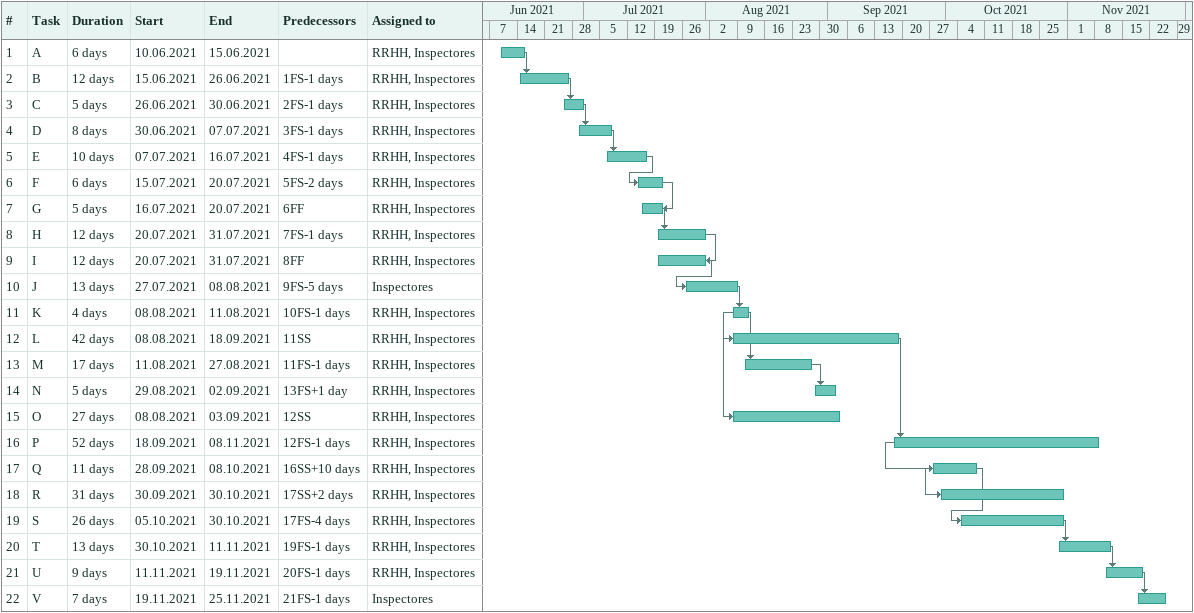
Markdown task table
| ID | Task | Duration | Start | Finish | Predecessors | Resources |
|---|---|---|---|---|---|---|
| 1 | A | 6d | 2021-06-10 | 2021-06-15 |  | RRHH, Inspectores |
| 2 | B | 12d | 2021-06-15 | 2021-06-26 | 1FS-1d | RRHH, Inspectores |
| 3 | C | 5d | 2021-06-26 | 2021-06-30 | 2FS-1d | RRHH, Inspectores |
| 4 | D | 8d | 2021-06-30 | 2021-07-07 | 3FS-1d | RRHH, Inspectores |
| 5 | E | 10d | 2021-07-07 | 2021-07-16 | 4FS-1d | RRHH, Inspectores |
| 6 | F | 6d | 2021-07-15 | 2021-07-20 | 5FS-2d | RRHH, Inspectores |
| 7 | G | 5d | 2021-07-16 | 2021-07-20 | 6FF | RRHH, Inspectores |
| 8 | H | 12d | 2021-07-20 | 2021-07-31 | 7FS-1d | RRHH, Inspectores |
| 9 | I | 12d | 2021-07-20 | 2021-07-31 | 8FF | RRHH, Inspectores |
| 10 | J | 13d | 2021-07-27 | 2021-08-08 | 9FS-5d | Inspectores |
| 11 | K | 4d | 2021-08-08 | 2021-08-11 | 10FS-1d | RRHH, Inspectores |
| 12 | L | 42d | 2021-08-08 | 2021-09-18 | 11SS | RRHH, Inspectores |
| 13 | M | 17d | 2021-08-11 | 2021-08-27 | 11FS-1d | RRHH, Inspectores |
| 14 | N | 5d | 2021-08-29 | 2021-09-02 | 13FS+1d | RRHH, Inspectores |
| 15 | O | 27d | 2021-08-08 | 2021-09-03 | 12SS | RRHH, Inspectores |
| 16 | P | 52d | 2021-09-18 | 2021-11-08 | 12FS-1d | RRHH, Inspectores |
| 17 | Q | 11d | 2021-09-28 | 2021-10-08 | 16SS+10d | RRHH, Inspectores |
| 18 | R | 31d | 2021-09-30 | 2021-10-30 | 17SS+2d | RRHH, Inspectores |
| 19 | S | 26d | 2021-10-05 | 2021-10-30 | 17FS-4d | RRHH, Inspectores |
| 20 | T | 13d | 2021-10-30 | 2021-11-11 | 19FS-1d | RRHH, Inspectores |
| 21 | U | 9d | 2021-11-11 | 2021-11-19 | 20FS-1d | RRHH, Inspectores |
| 22 | V | 7d | 2021-11-19 | 2021-11-25 | 21FS-1d | Inspectores |
